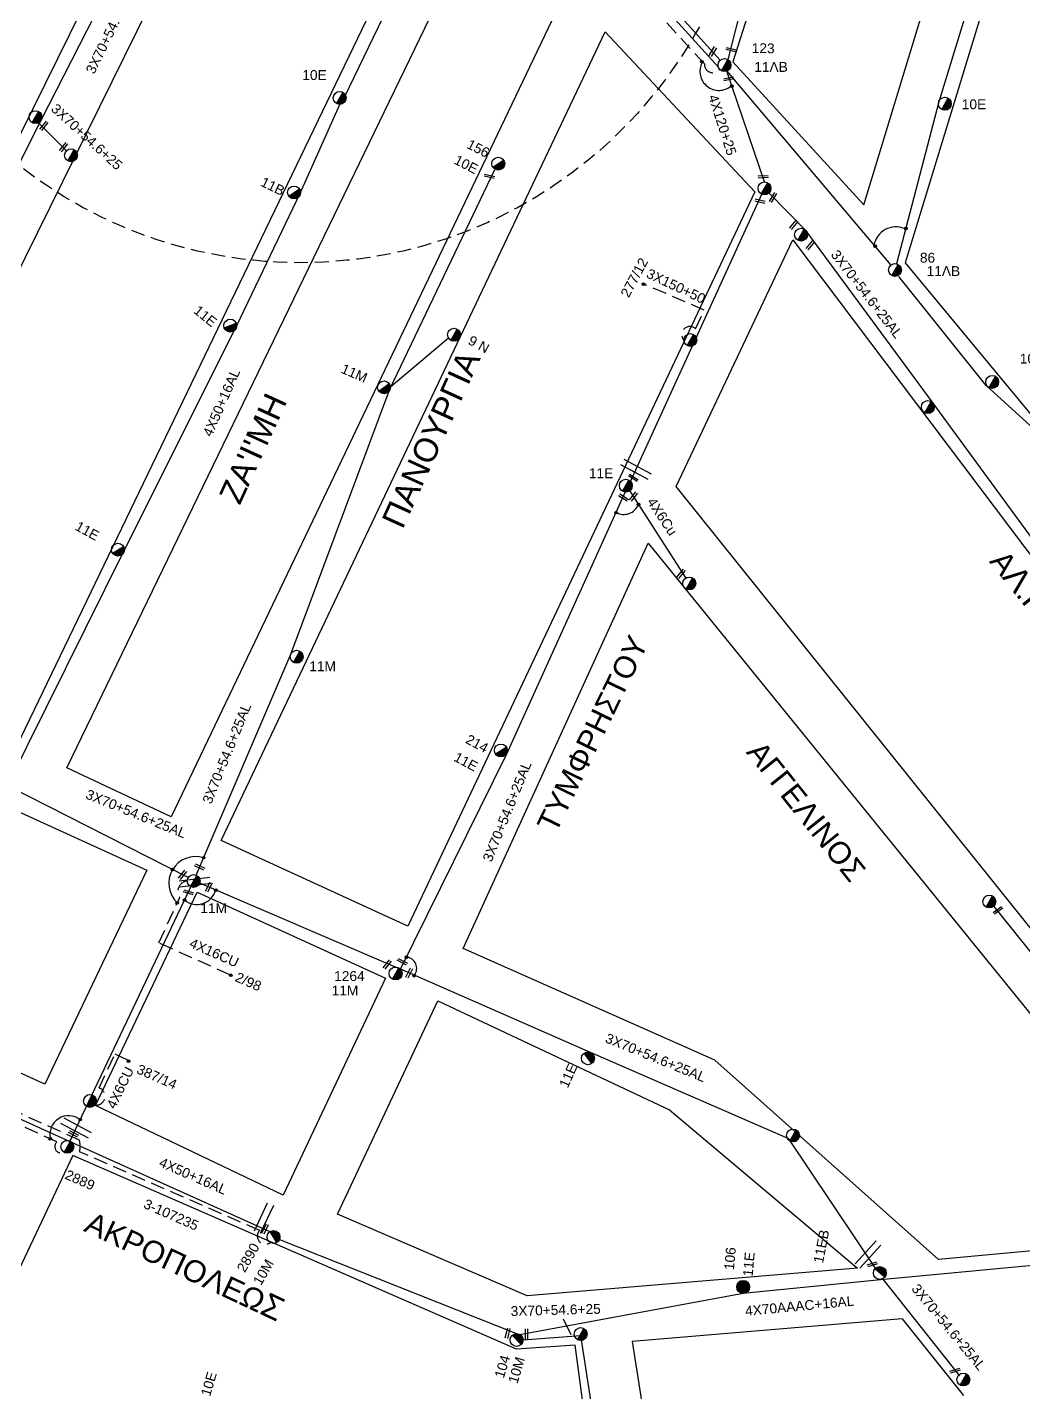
# Model space of a CAD drawing. Header units: millimetres. Extents: x 3156 to 5307, y 1191 to 2273.
# Drawn here: x 4674.7 to 4857.1, y 1718.2 to 1968.1 of the extents above; entities that cross this region are included whole.
import ezdxf

# ---------------------------------------------------------------- set-up
doc = ezdxf.new("R2010")
doc.units = ezdxf.units.MM
doc.linetypes.add('DASHED', pattern=[19.05, 12.7, -6.35])
for name, color, linetype in [('Άγνωστα', 7, 'Continuous'), ('Γυμνά εναέρια ΧΤ και ΦΟΠ (3Φ)   4x50+16AL', 7, 'Continuous'), ('Επιγραφές - Σχήματα', 7, 'Continuous'), ('Καλώδια ΧΤ   3x150+50CU', 7, 'DASHED'), ('Μηχανική τομή', 7, 'Continuous'), ('Στύλος Ξύλινος', 7, 'Continuous'), ('Στύλος Ξύλινος @ 1', 7, 'Continuous'), ('Στύλος ΦΜ', 7, 'Continuous'), ('Στύλος ΦΜ @ 1', 7, 'Continuous'), ('Συνδέσεις', 7, 'Continuous'), ('Συνεστραμμένα ΧΤ   3x70+54.6+25 AL', 7, 'SYN_LINE'), ('Συνεστραμμένα ΧΤ   4x120+25 AL', 7, 'SYN_LINE'), ('Τομή', 7, 'Continuous'), ('Υπόβαθρο ΔΕΗ', 7, 'Continuous'), ('Υπόγεια καλώδια Παροχών ΧΤ   4x16CU', 7, 'DASHED'), ('Υπόγεια καλώδια Παροχών ΧΤ   4x6', 7, 'DASHED')]:
    doc.layers.add(name, color=color, linetype=linetype)
doc.styles.add('arial', font='arial.ttf')
doc.styles.get("Standard").update_dxf_attribs({"font": 'arial.ttf'})
doc.linetypes.add('SYN_LINE', pattern='A,0.5,-0.0001,["/\\/\\/\\/",Standard,S=0.1,R=0,X=0,Y=-0.05],-0.25', length=0.7501)
doc.dimstyles.new('ISO-25', dxfattribs={"dimtxt": 2.5, "dimasz": 2.5, "dimexe": 1.25, "dimexo": 0.625, "dimtad": 1, "dimtxsty": 'Standard', "dimcen": 2.5, "dimadec": 0, "dimazin": 0, "dimtfac": 1, "dimtmove": 0, "dimatfit": 3, "dimfxl": 1, "dimarcsym": 0})

# ---------------------------------------------------------------- blocks, each defined once
blk = doc.blocks.new('ΥΠΑΡΧΩΝ ΤΣΙΜΕΝΤΕΝΙΟΣ ΣΤΥΛΟΣ')
at = {"layer": 'Στύλος ΦΜ'}
blk.add_hatch(color=7, dxfattribs=at).paths.add_polyline_path([(-1.29, -2.28, 0.574793), (2.62, 0, 0.268822), (1.3, 2.27)])
at = {"layer": 'Στύλος ΦΜ', "color": 7}
blk.add_line((-1.29, -2.28), (1.3, 2.27), dxfattribs=at)
blk.add_circle((0, 0), 2.62, dxfattribs=at)
at = {"layer": 'Στύλος ΦΜ', "flags": 4}
for tag, p in [('ΑΡΙΘΜΟΣ', (-4.68, 8.05)), ('ΤΥΠΟΣ', (-4.91, 3.03))]:
    blk.add_attdef(tag, p, '', height=4, dxfattribs=at)
blk = doc.blocks.new('ΥΠΑΡΧΩΝ ΞΥΛΙΝΟΣ ΣΤΥΛΟΣ')
at = {"layer": 'Στύλος Ξύλινος'}
h = blk.add_hatch(color=7, dxfattribs=at)
h.paths.add_polyline_path([(-2.62, 0, 0.270008), (-1.29, -2.28), (1.3, 2.27, 0.576266)])
h.paths.add_polyline_path([(-1.29, -2.28, 0.574793), (2.62, 0, 0.268822), (1.3, 2.27)])
at = {"layer": 'Στύλος Ξύλινος', "color": 7}
blk.add_line((-1.29, -2.28), (1.3, 2.27), dxfattribs=at)
blk.add_circle((0, 0), 2.62, dxfattribs=at)
at = {"layer": 'Στύλος Ξύλινος', "flags": 4}
for tag, p in [('ΑΡΙΘΜΟΣ', (-4.91, 8.6)), ('ΤΥΠΟΣ', (-4.85, 3.39))]:
    blk.add_attdef(tag, p, '', height=4, dxfattribs=at)
blk = doc.blocks.new('ΜΗΧΑΝΙΚΗ ΤΟΜΗ')
at = {"layer": 'Μηχανική τομή', "ltscale": 40}
for p, q in [((-1.89, 0.78), (1.89, 0.78)), ((1.89, 0), (-1.89, 0))]:
    blk.add_line(p, q, dxfattribs=at)
blk = doc.blocks.new('ΤΟΜΗ')
at = {"layer": 'Τομή', "ltscale": 40}
for p, q in [((-5.68, 0), (5.68, 0)), ((5.68, -2.33), (-5.68, -2.33))]:
    blk.add_line(p, q, dxfattribs=at)
blk = doc.blocks.new('_ΣΥΝΔΕΣΗ')
at = {"layer": 'Συνδέσεις', "linetype": 'SYN_LINE', "ltscale": 40}
blk.add_hatch(color=256, dxfattribs=at).paths.add_polyline_path([(0.5, -0.01, 1), (-0.5, -0.01, 1)])
at = {"layer": 'Συνδέσεις'}
blk.add_circle((0, -0.01), 0.5, dxfattribs=at)

msp = doc.modelspace()

# ---------------------------------------------------------------- linework, layer by layer
at = {"layer": 'Άγνωστα', "color": 2, "linetype": 'SYN_LINE', "ltscale": 10}
msp.add_lwpolyline([(4741.22, 1902.35), (4751.75, 1911.24)], dxfattribs=at)
at = {"layer": 'Άγνωστα', "color": 62}
msp.add_lwpolyline([(4764.82, 1728.85), (4805.71, 1736.37), (4830.83, 1738.92), (4863.94, 1742.01), (4902.29, 1745.19)], dxfattribs=at)
at = {"layer": 'Γυμνά εναέρια ΧΤ και ΦΟΠ (3Φ)   4x50+16AL', "color": 1}
msp.add_lwpolyline([(4886.07, 2159.56), (4897.94, 2135.31), (4889.62, 2109.63), (4882.06, 2085.73), (4874.03, 2059.82), (4865.35, 2035.37), (4857.45, 2007.54), (4849.54, 1980.56), (4841.5, 1954.42), (4833.79, 1924.78)], dxfattribs=at)
at = {"layer": 'Γυμνά εναέρια ΧΤ και ΦΟΠ (3Φ)   4x50+16AL', "color": 6, "ltscale": 40}
msp.add_lwpolyline([(4865.05, 2156.72), (4856.42, 2131.41), (4838.92, 2080.32), (4829.61, 2050.93), (4819.8, 2020.4), (4810.28, 1991.06), (4802.89, 1962.17)], dxfattribs=at)
at = {"layer": 'Γυμνά εναέρια ΧΤ και ΦΟΠ (3Φ)   4x50+16AL', "color": 2, "ltscale": 40}
msp.add_lwpolyline([(4671.06, 1829.27), (4692.43, 1872.46), (4712.99, 1913.48), (4724.68, 1937.84), (4731.85, 1953.96)], dxfattribs=at)
at = {"layer": 'Γυμνά εναέρια ΧΤ και ΦΟΠ (3Φ)   4x50+16AL', "color": 30, "ltscale": 40}
msp.add_lwpolyline([(4606.04, 1806.57), (4622.03, 1791.45), (4648.62, 1779.45), (4682.35, 1764.19), (4719.2, 1747.6)], dxfattribs=at)
at = {"layer": 'Γυμνά εναέρια ΧΤ και ΦΟΠ (3Φ)   4x50+16AL', "color": 62, "ltscale": 40}
msp.add_lwpolyline([(4720.82, 1746.21), (4764.23, 1729)], dxfattribs=at)
at = {"layer": 'Καλώδια ΧΤ   3x150+50CU', "color": 2, "linetype": 'Continuous', "ltscale": 0.2}
msp.add_line((4752.71, 1996.7), (4732.74, 1955.32), dxfattribs=at)
at = {"layer": 'Καλώδια ΧΤ   3x150+50CU', "color": 5, "linetype": 'DASHED', "ltscale": 0.2}
msp.add_lwpolyline([(4801.42, 1960.37, -0.737459), (4798.61, 1961.38), (4770.11, 1992.38, -0.187103), (4770.64, 1996.59), (4772.39, 2002.68), (4767.56, 2006.36), (4764.98, 1998.32), (4745.97, 2017.64, -0.584964), (4743.19, 2021.56)], format="xyb", dxfattribs=at)
at = {"layer": 'Καλώδια ΧΤ   3x150+50CU', "color": 5, "ltscale": 0.2}
msp.add_lwpolyline([(4794.85, 1910.83, -0.971835), (4797.01, 1912.87), (4798.59, 1916.31), (4787.49, 1921.09)], format="xyb", dxfattribs=at)
at = {"layer": 'Καλώδια ΧΤ   3x150+50CU', "color": 62, "ltscale": 0.2}
msp.add_lwpolyline([(4719.15, 1745.65, -0.930142), (4717.2, 1747.89), (4684.23, 1762.28, 0.114919), (4684.2, 1764.4), (4651.6, 1779.1, 0.376148), (4646.74, 1781.29), (4623.68, 1791.69, 0.429512), (4620.88, 1792.95), (4603.89, 1800.61), (4596.93, 1786.69), (4593.08, 1788.6), (4592.18, 1787.12)], format="xyb", dxfattribs=at)
at = {"layer": 'Καλώδια ΧΤ   3x150+50CU', "color": 151, "ltscale": 0.2}
msp.add_lwpolyline([(4681.4, 1762.16, -0.855863), (4680.08, 1764.1), (4650.66, 1777.31, -0.713663), (4645.98, 1779.42), (4624.25, 1789.23, -0.683952), (4619.05, 1791.69), (4603.89, 1798.36), (4597.36, 1785.67), (4593.19, 1787.88), (4592.59, 1786.84)], format="xyb", dxfattribs=at)
at = {"layer": 'Καλώδια ΧΤ   3x150+50CU', "ltscale": 20}
msp.add_arc((4801.27, 1960), 3.48, 152.61, 310.8407, dxfattribs=at)
at = {"layer": 'Καλώδια ΧΤ   3x150+50CU', "linetype": 'Continuous', "ltscale": 0.2}
msp.add_arc((4833.68, 1927.46), 4.08, 67.9441, 169.4013, dxfattribs=at)
at = {"layer": 'Συνεστραμμένα ΧΤ   3x70+54.6+25 AL', "color": 62, "ltscale": 20}
msp.add_line((4831.27, 1738.99), (4845.32, 1721.28), dxfattribs=at)
at = {"layer": 'Συνεστραμμένα ΧΤ   3x70+54.6+25 AL', "color": 6, "ltscale": 20}
for points in [[(4606.06, 1806.55), (4606.06, 1806.55), (4606.06, 1806.55), (4626.87, 1849.33), (4640.17, 1876.11), (4658.75, 1914.59), (4677.21, 1951.09), (4696.89, 1989.71), (4719.18, 2034.12)], [(4747.14, 2020.13), (4771.96, 1994.66), (4801.51, 1962.02)]]:
    msp.add_lwpolyline(points, dxfattribs=at)
at = {"layer": 'Συνεστραμμένα ΧΤ   3x70+54.6+25 AL', "color": 1, "ltscale": 20}
msp.add_lwpolyline([(4802.69, 1960.03), (4832.74, 1924.54)], dxfattribs=at)
at = {"layer": 'Συνεστραμμένα ΧΤ   3x70+54.6+25 AL', "color": 6, "ltscale": 8}
msp.add_lwpolyline([(4681.81, 1945.46), (4676.71, 1950.58)], dxfattribs=at)
at = {"layer": 'Συνεστραμμένα ΧΤ   3x70+54.6+25 AL', "color": 2, "ltscale": 20}
for points in [[(4705.58, 1812.9), (4722.89, 1853.34), (4741.04, 1901.82), (4760.23, 1942.02)], [(4704.13, 1812.48), (4671.1, 1829.25), (4626.87, 1849.33)]]:
    msp.add_lwpolyline(points, dxfattribs=at)
at = {"layer": 'Συνεστραμμένα ΧΤ   3x70+54.6+25 AL', "color": 5, "ltscale": 20}
for points in [[(4785.11, 1884.95), (4809.13, 1937.51)], [(4949.52, 1752.84), (4908.64, 1806.83), (4886.49, 1838.25), (4864.81, 1866.03), (4840.47, 1899.26), (4817.26, 1930.8), (4810.44, 1937.74)]]:
    msp.add_lwpolyline(points, dxfattribs=at)
at = {"layer": 'Συνεστραμμένα ΧΤ   3x70+54.6+25 AL', "ltscale": 20}
msp.add_lwpolyline([(4867.75, 1886.55), (4850.18, 1902.5), (4834.2, 1922.45)], dxfattribs=at)
at = {"layer": 'Συνεστραμμένα ΧΤ   3x70+54.6+25 AL', "color": 151, "ltscale": 20}
for points in [[(4742.95, 1795.67), (4762.44, 1835.08), (4784.26, 1883.22)], [(4682.4, 1764.03), (4705.11, 1811.82), (4705.28, 1812.22)], [(4742.23, 1796.01), (4742.08, 1796.08), (4706.22, 1811.43)], [(4829.91, 1740.95), (4814.07, 1764.65), (4777.74, 1780.47), (4742.33, 1795.97)]]:
    msp.add_lwpolyline(points, dxfattribs=at)
at = {"layer": 'Συνεστραμμένα ΧΤ   3x70+54.6+25 AL', "color": 151, "ltscale": 15}
msp.add_lwpolyline([(4784.64, 1883.67), (4795.21, 1867.27)], dxfattribs=at)
at = {"layer": 'Συνεστραμμένα ΧΤ   3x70+54.6+25 AL', "color": 62, "ltscale": 20}
msp.add_lwpolyline([(4851.36, 1807.45), (4875.3, 1777.76), (4901.42, 1747.26)], dxfattribs=at)
at = {"layer": 'Συνεστραμμένα ΧΤ   3x70+54.6+25 AL', "color": 62, "ltscale": 10}
msp.add_lwpolyline([(4765.41, 1727.83), (4775.94, 1728.63), (4781.19, 1694.72)], dxfattribs=at)
at = {"layer": 'Συνεστραμμένα ΧΤ   4x120+25 AL', "color": 1, "ltscale": 20}
msp.add_line((4771.37, 1993.6), (4801.22, 1960.78), dxfattribs=at)
at = {"layer": 'Συνεστραμμένα ΧΤ   4x120+25 AL', "color": 5, "ltscale": 15}
msp.add_lwpolyline([(4809.61, 1939.76), (4802.69, 1960.03)], dxfattribs=at)
at = {"layer": 'Υπόβαθρο ΔΕΗ'}
msp.add_line((4834.82, 1731.71), (4846.04, 1717.7), dxfattribs=at)
for points in [[(4887.31, 2130.82), (4854.61, 2120.99), (4803.84, 1961.75), (4827.8, 1935.57), (4887.31, 2130.82)], [(4596.68, 1793.16), (4569.22, 1809.11), (4680.49, 2044.42), (4704.65, 2049.29), (4716.33, 2035.58), (4596.68, 1793.16)], [(4908.32, 2018.03), (4868.47, 2033.38), (4835.39, 1924.94), (4867.3, 1886.44), (4908.32, 2018.03)], [(4672.7, 1836.46), (4637.93, 1852.3), (4724.28, 2027.34), (4751.12, 1999.26), (4672.7, 1836.46)], [(4701.01, 1823.55), (4681.89, 1832.52), (4758.57, 1990.92), (4773.28, 1974.83), (4701.01, 1823.55)], [(4744.34, 1803.59), (4710.18, 1819.22), (4780.45, 1967.22), (4807.85, 1937.97), (4744.34, 1803.59)], [(4948.02, 1752.58), (4902.3, 1748.43), (4793.47, 1884.01), (4814.8, 1929.15), (4948.02, 1752.58)], [(4887.69, 1751.35), (4885.12, 1746.57), (4841.46, 1742.59), (4800.53, 1779.07), (4754.45, 1799.46), (4788.31, 1873.68), (4887.69, 1751.35)], [(4613.95, 1803.76), (4632.95, 1842.77), (4696.57, 1813.82), (4677.86, 1774.63), (4613.95, 1803.76)], [(4721.47, 1754.34), (4687.14, 1770.72), (4705.76, 1809.76), (4740.26, 1794.05), (4721.47, 1754.34)], [(4826.61, 1741), (4766.16, 1735.92), (4731.46, 1750.88), (4749.84, 1789.9), (4792.21, 1769.93), (4826.61, 1741)], [(4682.97, 1761.61), (4663.16, 1719.77), (4579.82, 1735.62), (4550.15, 1675.58)], [(4779.96, 1689.57), (4774.98, 1726.86), (4764.24, 1726.15), (4682.97, 1761.61)], [(4834.82, 1731.71), (4785.4, 1727.55)], [(4785.4, 1727.55), (4790.99, 1691.87), (4808.37, 1616.85)]]:
    msp.add_lwpolyline(points, dxfattribs=at)
for centre, radius, start, end in [((4783.84, 1881.82), 2.91, 241.6709, 338.099), ((4705.46, 1811.41), 4.89, 72.502, 226.8693), ((4705.68, 1811.18), 3.64, 231.9726, 343.6797), ((4743.83, 1795.82), 2.12, 323.7341, 83.6965), ((4682.25, 1765.42), 3.46, 52.3681, 192.9395)]:
    msp.add_arc(centre, radius, start, end, dxfattribs=at)
at = {"layer": 'Υπόγεια καλώδια Παροχών ΧΤ   4x16CU', "color": 2, "ltscale": 0.2}
msp.add_lwpolyline([(4711.75, 1794.66), (4698.76, 1800.51), (4702.56, 1808.8, -0.569594), (4703.93, 1811.82, -9.53497)], format="xyb", dxfattribs=at)
at = {"layer": 'Υπόγεια καλώδια Παροχών ΧΤ   4x6', "linetype": 'DASHED', "ltscale": 0.2}
msp.add_lwpolyline([(4686.7, 1770.93, 1.02619), (4687.79, 1773.96), (4690.71, 1780.17), (4693.44, 1778.86)], format="xyb", dxfattribs=at)
at = {"layer": 'Υπόγεια καλώδια Παροχών ΧΤ   4x6', "color": 0, "linetype": 'DASHED', "ltscale": 0.2}
msp.add_circle((4724.64, 2008.34), 83.35, dxfattribs=at)

# ---------------------------------------------------------------- block references
at = {"layer": 'Μηχανική τομή'}
for p, xscale, yscale, zscale, rotation in [((4799.98, 1963.72), 0.4999999999997091, 0.4999999999997091, 0.4999999999997091, 239.2878657418239), ((4803.46, 1963.8), 0.4999999999997189, 0.4999999999997189, 0.4999999999997189, 346.9428841842139), ((4803.09, 1958.45), 0.4999999999997189, 0.4999999999997189, 0.4999999999997189, 12.13170725880672), ((4677.55, 1950.14), 0.499999999999481, 0.499999999999481, 0.499999999999481, 230.8703484443963), ((4681.15, 1946.24), 0.499999999999481, 0.499999999999481, 0.499999999999481, 230.8703484443963), ((4759.21, 1940.59), 0.4999999999997189, 0.4999999999997189, 0.4999999999997189, 346.9428841842139), ((4809.38, 1940.53), 0.4999999999997188, 0.4999999999997188, 0.4999999999997188, 3.084292319928802), ((4808.75, 1936.05), 0.4999999999997189, 0.4999999999997189, 0.4999999999997189, 346.9428841842139), ((4811.34, 1936.83), 0.4999999999998644, 0.4999999999998644, 0.4999999999998644, 59.79231826883256), ((4814.8, 1932.02), 0.499999999999481, 0.499999999999481, 0.499999999999481, 230.8703484443963), ((4817.85, 1928.31), 0.499999999999481, 0.499999999999481, 0.499999999999481, 230.8703484443963), ((4785.7, 1885.77), 0.499999999999481, 0.499999999999481, 0.499999999999481, 147.2140359931336), ((4783.92, 1882.16), 0.499999999999481, 0.499999999999481, 0.499999999999481, 147.2140359931336), ((4785.48, 1882.34), 0.499999999999481, 0.499999999999481, 0.499999999999481, 230.8703484443963), ((4794.19, 1868.16), 0.499999999999481, 0.499999999999481, 0.499999999999481, 230.8703484443963), ((4706.28, 1814.56), 0.499999999999482, 0.499999999999482, 0.499999999999482, 154.8986327288137), ((4702.93, 1813.08), 0.499999999999481, 0.499999999999481, 0.499999999999481, 230.8703484443963), ((4707.72, 1810.78), 0.499999999999481, 0.499999999999481, 0.499999999999481, 242.8356060347783), ((4704.21, 1809.95), 0.4999999999994044, 0.4999999999994044, 0.4999999999994044, 163.4383313480884), ((4852.48, 1806.31), 0.5000000000000732, 0.5000000000000732, 0.5000000000000732, 37.14367921048666), ((4740.38, 1796.66), 0.499999999999481, 0.499999999999481, 0.499999999999481, 230.8703484443963), ((4743.4, 1797.21), 0.4999999999994798, 0.4999999999994798, 0.4999999999994798, 151.8462809397702), ((4744.38, 1795.07), 0.4999999999994812, 0.4999999999994812, 0.4999999999994812, 243.5975848828443), ((4683.21, 1765.73), 0.4999999999993617, 0.4999999999993617, 0.4999999999993617, 153.2946928224041), ((4718.37, 1748.07), 0.4999999999985925, 0.4999999999985925, 0.4999999999985925, 64.68221468115222), ((4829.41, 1741.47), 0.4999999999985926, 0.4999999999985926, 0.4999999999985926, 17.34988714970856), ((4762.78, 1729.02), 0.4999999999985926, 0.4999999999985926, 0.4999999999985926, 75.65028207080961), ((4766.25, 1728.95), 0.4999999999985926, 0.4999999999985926, 0.4999999999985926, 89.9120341019851), ((4844.56, 1722.03), 0.4999999999985926, 0.4999999999985926, 0.4999999999985926, 17.34988714970856)]:
    msp.add_blockref('ΜΗΧΑΝΙΚΗ ΤΟΜΗ', p, dxfattribs=dict(at, xscale=xscale, yscale=yscale, zscale=zscale, rotation=rotation))
at = {"layer": 'Στύλος Ξύλινος @ 1', "ltscale": 40}
ref = msp.add_blockref('ΥΠΑΡΧΩΝ ΞΥΛΙΝΟΣ ΣΤΥΛΟΣ', (4805.71, 1737.55), dxfattribs=dict(at, xscale=0.4499999999997907, yscale=0.4499999999997907, zscale=0.4499999999997907, rotation=84.969668550849))
ref.add_attrib('ΤΥΠΟΣ', '106', (4804.01, 1740.55), dxfattribs={"layer": '', "height": 1.8, "rotation": 84.9697, "flags": 4})
ref.add_attrib('ΑΡΙΘΜΟΣ', '11E', (4807.44, 1739.39), dxfattribs={"layer": '', "height": 1.8, "rotation": 84.9697, "flags": 4})
at = {"layer": 'Στύλος ΦΜ @ 1', "ltscale": 40}
ref = msp.add_blockref('ΥΠΑΡΧΩΝ ΤΣΙΜΕΝΤΕΝΙΟΣ ΣΤΥΛΟΣ', (4802.3, 1961.15), dxfattribs=dict(at, xscale=0.4499999999998181, yscale=0.4499999999998181, zscale=0.4499999999998181))
ref.add_attrib('ΤΥΠΟΣ', '11ΛB', (4807.73, 1959.91), dxfattribs={"layer": '', "height": 1.8, "flags": 4})
ref = msp.add_blockref('ΥΠΑΡΧΩΝ ΤΣΙΜΕΝΤΕΝΙΟΣ ΣΤΥΛΟΣ', (4731.85, 1955.14), dxfattribs=dict(at, xscale=0.4499999999998181, yscale=0.4499999999998181, zscale=0.4499999999998181))
ref.add_attrib('ΤΥΠΟΣ', '10E', (4725, 1958.43), dxfattribs={"layer": '', "height": 1.8, "flags": 4})
ref = msp.add_blockref('ΥΠΑΡΧΩΝ ΤΣΙΜΕΝΤΕΝΙΟΣ ΣΤΥΛΟΣ', (4842.63, 1954.07), dxfattribs=dict(at, xscale=0.4499999999998181, yscale=0.4499999999998181, zscale=0.4499999999998181))
ref.add_attrib('ΤΥΠΟΣ', '10E', (4845.73, 1953.07), dxfattribs={"layer": '', "height": 1.8, "flags": 4})
at = {"layer": 'Στύλος ΦΜ @ 1', "ltscale": 40, "xscale": 0.4499999999998181, "yscale": 0.4499999999998181, "zscale": 0.4499999999998181}
for p in [(4676.16, 1951.62), (4682.67, 1944.65), (4809.61, 1938.58), (4816.31, 1930.11), (4752.78, 1911.8), (4796.03, 1910.83), (4839.52, 1898.56), (4795.84, 1866.28), (4850.77, 1808.07), (4686.13, 1771.58), (4681.98, 1763.19), (4814.83, 1765.26), (4775.96, 1728.91), (4846.01, 1720.59)]:
    msp.add_blockref('ΥΠΑΡΧΩΝ ΤΣΙΜΕΝΤΕΝΙΟΣ ΣΤΥΛΟΣ', p, dxfattribs=at)
at = {"layer": 'Στύλος ΦΜ @ 1', "ltscale": 40}
ref = msp.add_blockref('ΥΠΑΡΧΩΝ ΤΣΙΜΕΝΤΕΝΙΟΣ ΣΤΥΛΟΣ', (4760.87, 1943.11), dxfattribs=dict(at, xscale=0.4499999999998596, yscale=0.4499999999998596, zscale=0.4499999999998596, rotation=332.829499752714))
ref.add_attrib('ΤΥΠΟΣ', '156', (4754.94, 1946.06), dxfattribs={"layer": '', "height": 1.8, "rotation": 332.8295, "flags": 4})
ref.add_attrib('ΑΡΙΘΜΟΣ', '10E', (4752.61, 1943.19), dxfattribs={"layer": '', "height": 1.8, "rotation": 332.8295, "flags": 4})
ref = msp.add_blockref('ΥΠΑΡΧΩΝ ΤΣΙΜΕΝΤΕΝΙΟΣ ΣΤΥΛΟΣ', (4723.5, 1937.84), dxfattribs=dict(at, xscale=0.449999999999788, yscale=0.449999999999788, zscale=0.449999999999788, rotation=333.7898728069388))
ref.add_attrib('ΤΥΠΟΣ', '11B', (4717.19, 1939.15), dxfattribs={"layer": '', "height": 1.8, "rotation": 333.7899, "flags": 4})
ref = msp.add_blockref('ΥΠΑΡΧΩΝ ΤΣΙΜΕΝΤΕΝΙΟΣ ΣΤΥΛΟΣ', (4833.5, 1923.64), dxfattribs=dict(at, xscale=0.4499999999998181, yscale=0.4499999999998181, zscale=0.4499999999998181))
ref.add_attrib('ΤΥΠΟΣ', '86', (4838.06, 1925), dxfattribs={"layer": '', "height": 1.8, "flags": 4})
ref.add_attrib('ΑΡΙΘΜΟΣ', '11ΛB', (4839.28, 1922.55), dxfattribs={"layer": '', "height": 1.8, "flags": 4})
ref = msp.add_blockref('ΥΠΑΡΧΩΝ ΤΣΙΜΕΝΤΕΝΙΟΣ ΣΤΥΛΟΣ', (4711.81, 1913.48), dxfattribs=dict(at, xscale=0.4499999999997915, yscale=0.4499999999997915, zscale=0.4499999999997915, rotation=320.8520001828173))
ref.add_attrib('ΤΥΠΟΣ', '11E', (4704.95, 1915.93), dxfattribs={"layer": '', "height": 1.8, "rotation": 320.852, "flags": 4})
ref = msp.add_blockref('ΥΠΑΡΧΩΝ ΤΣΙΜΕΝΤΕΝΙΟΣ ΣΤΥΛΟΣ', (4851.3, 1903.17), dxfattribs=dict(at, xscale=0.4499999999998181, yscale=0.4499999999998181, zscale=0.4499999999998181))
ref.add_attrib('ΤΥΠΟΣ', '10E', (4856.35, 1906.53), dxfattribs={"layer": '', "height": 1.8, "flags": 4})
ref = msp.add_blockref('ΥΠΑΡΧΩΝ ΤΣΙΜΕΝΤΕΝΙΟΣ ΣΤΥΛΟΣ', (4739.97, 1902.18), dxfattribs=dict(at, xscale=0.4499999999997492, yscale=0.4499999999997492, zscale=0.4499999999997492, rotation=336.5955179126767))
ref.add_attrib('ΤΥΠΟΣ', '11M', (4731.93, 1904.91), dxfattribs={"layer": '', "height": 1.8, "rotation": 336.5955, "flags": 4})
ref = msp.add_blockref('ΥΠΑΡΧΩΝ ΤΣΙΜΕΝΤΕΝΙΟΣ ΣΤΥΛΟΣ', (4784.22, 1884.18), dxfattribs=dict(at, xscale=0.4499999999998181, yscale=0.4499999999998181, zscale=0.4499999999998181))
ref.add_attrib('ΤΥΠΟΣ', '11E', (4777.46, 1885.55), dxfattribs={"layer": '', "height": 1.8, "flags": 4})
ref = msp.add_blockref('ΥΠΑΡΧΩΝ ΤΣΙΜΕΝΤΕΝΙΟΣ ΣΤΥΛΟΣ', (4691.25, 1872.46), dxfattribs=dict(at, xscale=0.4499999999997121, yscale=0.4499999999997121, zscale=0.4499999999997121, rotation=331.381195131114))
ref.add_attrib('ΤΥΠΟΣ', '11E', (4683.25, 1876.19), dxfattribs={"layer": '', "height": 1.8, "rotation": 331.3812, "flags": 4})
ref = msp.add_blockref('ΥΠΑΡΧΩΝ ΤΣΙΜΕΝΤΕΝΙΟΣ ΣΤΥΛΟΣ', (4723.97, 1852.87), dxfattribs=dict(at, xscale=0.4499999999998181, yscale=0.4499999999998181, zscale=0.4499999999998181))
ref.add_attrib('ΤΥΠΟΣ', '11M', (4726.28, 1850.23), dxfattribs={"layer": '', "height": 1.8, "flags": 4})
ref = msp.add_blockref('ΥΠΑΡΧΩΝ ΤΣΙΜΕΝΤΕΝΙΟΣ ΣΤΥΛΟΣ', (4761.35, 1835.72), dxfattribs=dict(at, xscale=0.4500000000001375, yscale=0.4500000000001375, zscale=0.4500000000001375, rotation=331.8466569414623))
ref.add_attrib('ΤΥΠΟΣ', '214', (4754.72, 1837.18), dxfattribs={"layer": '', "height": 1.8, "rotation": 331.8467, "flags": 4})
ref.add_attrib('ΑΡΙΘΜΟΣ', '11E', (4752.56, 1833.92), dxfattribs={"layer": '', "height": 1.8, "rotation": 331.8467, "flags": 4})
ref = msp.add_blockref('ΥΠΑΡΧΩΝ ΤΣΙΜΕΝΤΕΝΙΟΣ ΣΤΥΛΟΣ', (4705.11, 1811.82), dxfattribs=dict(at, xscale=0.4499999999998181, yscale=0.4499999999998181, zscale=0.4499999999998181))
ref.add_attrib('ΤΥΠΟΣ', '11M', (4706.33, 1805.95), dxfattribs={"layer": '', "height": 1.8, "flags": 4})
ref = msp.add_blockref('ΥΠΑΡΧΩΝ ΤΣΙΜΕΝΤΕΝΙΟΣ ΣΤΥΛΟΣ', (4742.08, 1794.9), dxfattribs=dict(at, xscale=0.4499999999998181, yscale=0.4499999999998181, zscale=0.4499999999998181))
ref.add_attrib('ΤΥΠΟΣ', '1264', (4730.83, 1793.53), dxfattribs={"layer": '', "height": 1.8, "flags": 4})
ref.add_attrib('ΑΡΙΘΜΟΣ', '11M', (4730.37, 1790.88), dxfattribs={"layer": '', "height": 1.8, "flags": 4})
ref = msp.add_blockref('ΥΠΑΡΧΩΝ ΤΣΙΜΕΝΤΕΝΙΟΣ ΣΤΥΛΟΣ', (4777.29, 1779.38), dxfattribs=dict(at, xscale=0.4499999999996505, yscale=0.4499999999996505, zscale=0.4499999999996505, rotation=65.78551027514726))
ref.add_attrib('ΤΥΠΟΣ', '11E', (4773.58, 1773.79), dxfattribs={"layer": '', "height": 1.8, "rotation": 65.7855, "flags": 4})
ref = msp.add_blockref('ΥΠΑΡΧΩΝ ΤΣΙΜΕΝΤΕΝΙΟΣ ΣΤΥΛΟΣ', (4719.74, 1746.67), dxfattribs=dict(at, xscale=0.4499999999998955, yscale=0.4499999999998955, zscale=0.4499999999998955, rotation=60.18653330958127))
ref.add_attrib('ΤΥΠΟΣ', '2890', (4714.47, 1740.04), dxfattribs={"layer": '', "height": 1.8, "rotation": 60.1865, "flags": 4})
ref.add_attrib('ΑΡΙΘΜΟΣ', '10M', (4717.44, 1737.68), dxfattribs={"layer": '', "height": 1.8, "rotation": 60.1865, "flags": 4})
ref = msp.add_blockref('ΥΠΑΡΧΩΝ ΤΣΙΜΕΝΤΕΝΙΟΣ ΣΤΥΛΟΣ', (4830.72, 1740.09), dxfattribs=dict(at, xscale=0.449999999999636, yscale=0.449999999999636, zscale=0.449999999999636, rotation=79.13764425739758))
ref.add_attrib('ΤΥΠΟΣ', '11EB', (4820.32, 1741.77), dxfattribs={"layer": '', "height": 1.8, "rotation": 79.1376, "flags": 4})
ref = msp.add_blockref('ΥΠΑΡΧΩΝ ΤΣΙΜΕΝΤΕΝΙΟΣ ΣΤΥΛΟΣ', (4764.23, 1727.83), dxfattribs=dict(at, xscale=0.4499999999998079, yscale=0.4499999999998079, zscale=0.4499999999998079, rotation=73.17783129992007))
ref.add_attrib('ΤΥΠΟΣ', '10M', (4764.37, 1719.71), dxfattribs={"layer": '', "height": 1.8, "rotation": 73.1778, "flags": 4})
ref.add_attrib('ΑΡΙΘΜΟΣ', '104', (4761.87, 1720.7), dxfattribs={"layer": '', "height": 1.8, "rotation": 73.1778, "flags": 4})
ref = msp.add_blockref('ΥΠΑΡΧΩΝ ΤΣΙΜΕΝΤΕΝΙΟΣ ΣΤΥΛΟΣ', (4706.46, 1715.56), dxfattribs=dict(at, xscale=0.449999999999825, yscale=0.449999999999825, zscale=0.449999999999825, rotation=73.45607963049223))
ref.add_attrib('ΤΥΠΟΣ', '10E', (4708.11, 1717.39), dxfattribs={"layer": '', "height": 1.8, "rotation": 73.4561, "flags": 4})
at = {"layer": 'Συνδέσεις', "xscale": 0.4777242751394019, "yscale": 0.4777242751394019, "zscale": 0.4777242751394019}
for p in [(4798.15, 1961.78), (4803.62, 1957.29), (4835.48, 1931.24), (4829.88, 1928), (4787.47, 1921.05), (4782.46, 1879.25), (4786.54, 1880.73), (4701.23, 1813.95), (4706.95, 1816.11), (4709.17, 1810.16), (4702.12, 1807.85), (4703.45, 1808.32), (4744.08, 1797.88), (4711.92, 1794.58), (4745.47, 1794.5), (4693.2, 1778.86), (4684.36, 1768.16), (4678.87, 1764.65)]:
    msp.add_blockref('_ΣΥΝΔΕΣΗ', p, dxfattribs=at)
at = {"layer": 'Τομή'}
for p, xscale, yscale, zscale, rotation in [((4786.37, 1887.69), 0.4999999999997767, 0.4999999999997767, 0.4999999999997767, 332.1334479793236), ((4705.27, 1812.19), 0.4999999999997767, 0.4999999999997767, 0.4999999999997767, 6.849127066593838), ((4683.87, 1767.13), 0.4999999999997767, 0.4999999999997767, 0.4999999999997767, 332.1334479793236), ((4717.44, 1750.37), 0.4999999999996897, 0.4999999999996897, 0.4999999999996897, 64.85771650926176), ((4828.99, 1743.07), 0.4999999999998101, 0.4999999999998101, 0.4999999999998101, 227.3622910433804)]:
    msp.add_blockref('ΤΟΜΗ', p, dxfattribs=dict(at, xscale=xscale, yscale=yscale, zscale=zscale, rotation=rotation))

# ---------------------------------------------------------------- texts
at = {"layer": 'Άγνωστα', "ltscale": 40, "char_height": 1.8, "width": 43.5158, "attachment_point": 1, "style": 'arial'}
for s, insert, rotation in [('3X70+54.6+25', (4685.28, 1960.15), 63.9912), ('123', (4807.29, 1965.17), 359.1607), ('4X120+25', (4801.01, 1955.96), 287.8522), ('3X70+54.6+25', (4680.07, 1954.26), 317.5815), ('3X70+54.6+25', (4763.12, 1734.01), 1.5294)]:
    msp.add_mtext(s, dxfattribs=dict(at, insert=insert, rotation=rotation))
at = {"layer": 'Άγνωστα', "insert": (4805.98, 1734.02), "char_height": 1.8, "width": 43.5158, "attachment_point": 1, "rotation": 5.4284, "style": 'arial'}
msp.add_mtext('4X70AAAC+16AL', dxfattribs=at)
at = {"layer": 'Γυμνά εναέρια ΧΤ και ΦΟΠ (3Φ)   4x50+16AL', "ltscale": 40, "char_height": 1.8, "width": 43.5158, "attachment_point": 1, "style": 'arial'}
for s, insert, rotation in [('277/12', (4783.17, 1919.31), 61.8347), ('3Χ150+50', (4788.59, 1923.99), 334.6987), ('9 N', (4756.04, 1911.77), 331.3585), ('4X50+16AL', (4706.73, 1893.7), 66.3492), ('4Χ6Cu', (4789.52, 1882.23), 303.5739), ('4X50+16AL', (4699.34, 1761.32), 336.3492), ('2889', (4682.11, 1759.06), 336.3492), ('3-107235', (4696.49, 1753.72), 336.3492)]:
    msp.add_mtext(s, dxfattribs=dict(at, insert=insert, rotation=rotation))
at = {"layer": 'Συνεστραμμένα ΧΤ   3x70+54.6+25 AL', "ltscale": 20, "width": 43.5158, "attachment_point": 1, "style": 'arial'}
for s, insert, char_height, rotation in [('3X70+54.6+25AL', (4823.07, 1927.54), 1.8, 307.6942), ('A{\\H1.083x;Λ}.{\\H1.083x;Π}ANAΓOY{\\H1.083x;ΛH}', (4854.05, 1872.98), 4, 308.5973), ('TYMΦPHΣTOY', (4767.82, 1822.15), 4, 64.0326), ('3X70+54.6+25AL', (4706.65, 1826.46), 1.8, 67.8446), ('AΓΓEΛINOΣ', (4809.26, 1837.85), 4, 308.5973), ('3X70+54.6+25AL', (4757.96, 1815.84), 1.8, 67.8446), ('3X70+54.6+25AL', (4685.86, 1828.67), 1.8, 337.8446), ('3X70+54.6+25AL', (4780.97, 1784.03), 1.8, 337.8446), ('AKΡΟΠΟΛΕΩ{\\H1.083x;Σ}', (4686.65, 1751.75), 4, 334.8608), ('3X70+54.6+25AL', (4837.79, 1738.31), 1.8, 309.5571)]:
    msp.add_mtext(s, dxfattribs=dict(at, insert=insert, char_height=char_height, rotation=rotation))
at = {"layer": 'Υπόβαθρο ΔΕΗ', "char_height": 4, "width": 92.0926, "attachment_point": 1, "rotation": 65.5078, "style": 'arial'}
for s, insert in [('{\\H1.083x;ΠANOYPΓIA}', (4739.41, 1877.84)), ("{\\H1.083x;ZA'I'MH}", (4709.62, 1882.29))]:
    msp.add_mtext(s, dxfattribs=dict(at, insert=insert))
at = {"layer": 'Υπόγεια καλώδια Παροχών ΧΤ   4x16CU', "ltscale": 0.2, "char_height": 1.8, "width": 43.5158, "attachment_point": 1, "style": 'arial'}
for s, insert, rotation in [('4X16CU', (4704.88, 1801.44), 336.3492), ('2/98', (4713.26, 1795.22), 336.3492), ('4X6CU', (4689.09, 1770.75), 64.1023), ('387/14', (4695.23, 1778.37), 336.3492)]:
    msp.add_mtext(s, dxfattribs=dict(at, insert=insert, rotation=rotation))

# ---------------------------------------------------------------- leaders
at = {"layer": 'Επιγραφές - Σχήματα', "ltscale": 40}
msp.add_leader([(4774.2, 1728.78), (4772.82, 1731.66)], dimstyle='ISO-25', override={"dimasz": 1, "dimtad": 0}, dxfattribs=at)

doc.saveas('drawing.dxf')
